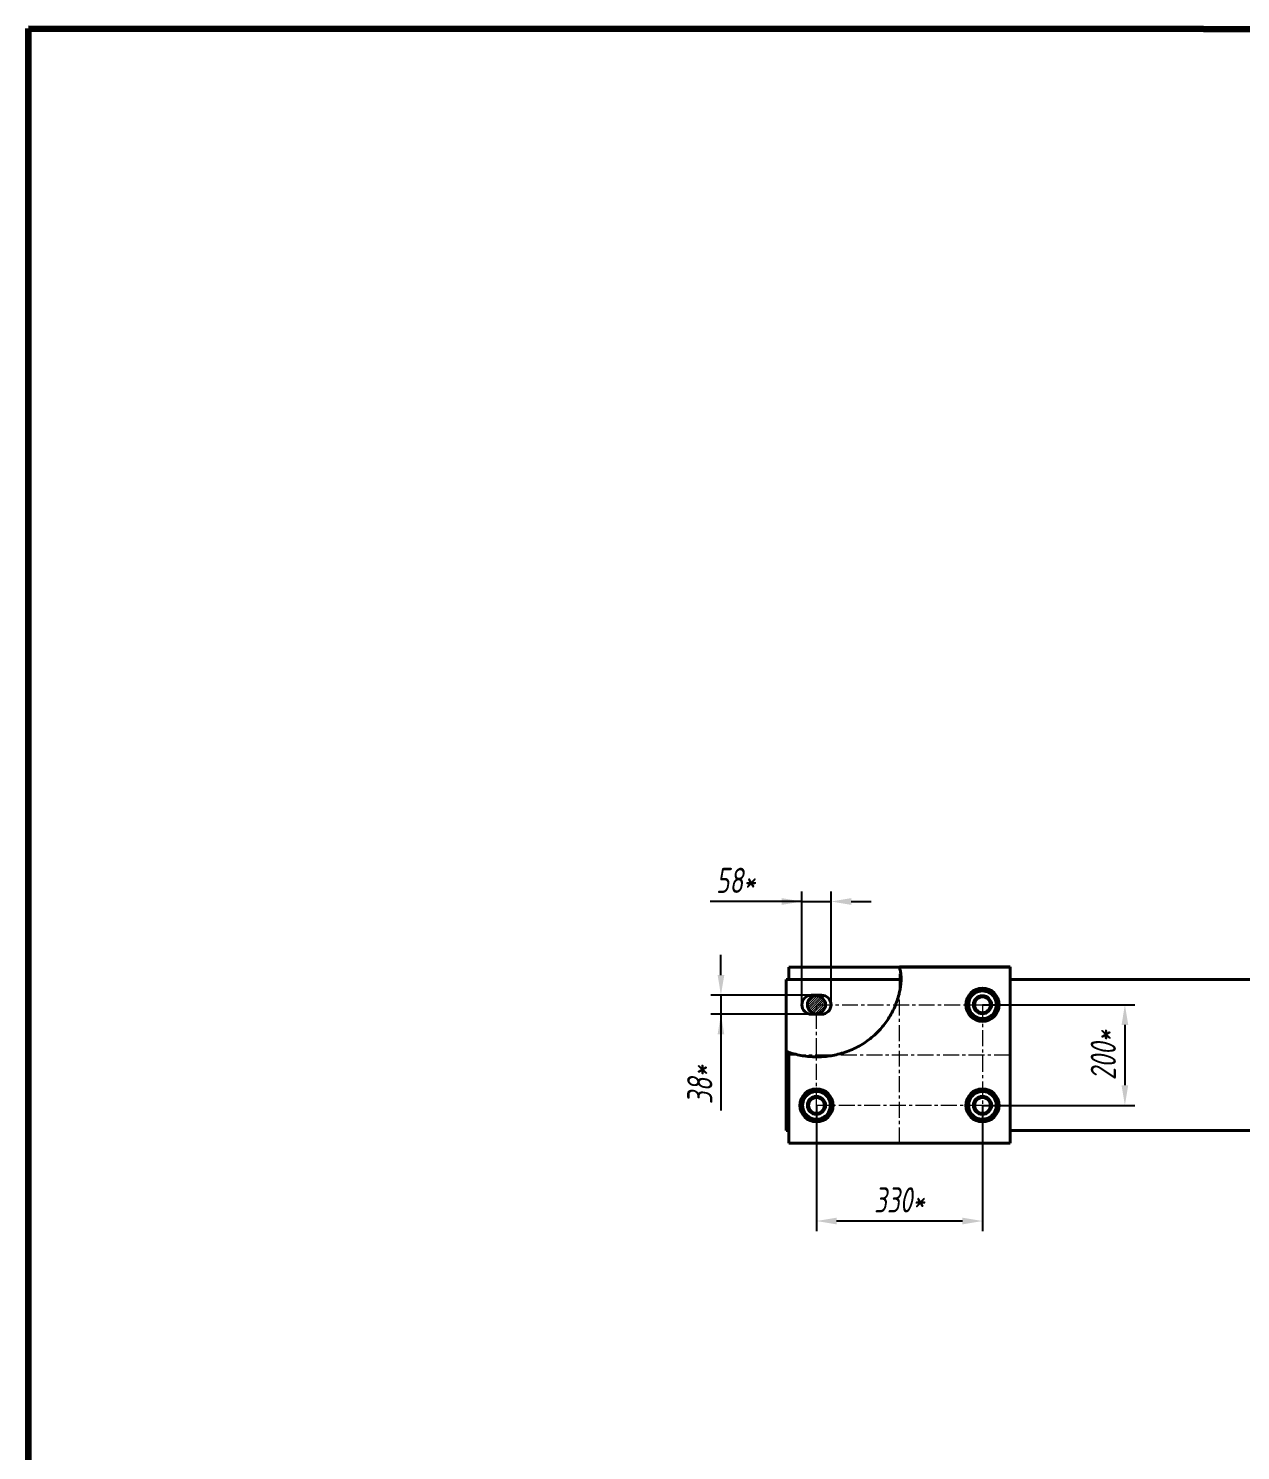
# Model space of a CAD drawing. Header units: millimetres. Extents: x 46486 to 69721, y 30372 to 52690.
# Drawn here: x 58041 to 60450, y 38059 to 40886 of the extents above; entities that cross this region are included whole.
import ezdxf

# ---------------------------------------------------------------- set-up
doc = ezdxf.new("R2010")
doc.units = ezdxf.units.MM
doc.linetypes.add('CENTER', pattern=[50.8, 31.75, -6.35, 6.35, -6.35])
doc.layers.add('РАЗМЕРЫ', color=7, linetype='Continuous', lineweight=18)
doc.styles.get("Standard").update_dxf_attribs({"font": 'simplex.shx', "width": 0.7, "oblique": 10})
doc.dimstyles.new('Stand10', dxfattribs={"dimtxt": 50, "dimasz": 40, "dimexe": 20, "dimexo": 0, "dimgap": 16, "dimtad": 1, "dimdec": 0, "dimzin": 0, "dimdsep": 46, "dimtxsty": 'Standard', "dimcen": 0, "dimadec": 0, "dimazin": 0, "dimtfac": 1, "dimtdec": 0, "dimtmove": 0, "dimatfit": 3, "dimfxl": 0.18, "dimtolj": 1, "dimtzin": 0, "dimarcsym": 0})

# ---------------------------------------------------------------- blocks, each defined once
blk = doc.blocks.new('*D6526')
at = {"layer": 'DEFPOINTS', "color": 0, "lineweight": 18}
for p in [(59636.2, 39150.6), (59578.2, 38945.4), (59636.2, 38945.4)]:
    blk.add_point(p, dxfattribs=at)
at = {"layer": 'РАЗМЕРЫ', "color": 0, "lineweight": -2}
for p, q in [((59578.2, 39150.6), (59395.7, 39150.6)), ((59578.2, 39150.6), (59395.7, 39150.6)), ((59538.2, 39150.6), (59498.2, 39150.6)), ((59578.2, 38945.4), (59578.2, 39170.6)), ((59578.2, 39150.6), (59636.2, 39150.6)), ((59636.2, 38945.4), (59636.2, 39170.6)), ((59676.2, 39150.6), (59716.2, 39150.6))]:
    blk.add_line(p, q, dxfattribs=at)
at = {"layer": 'РАЗМЕРЫ', "color": 0, "lineweight": 18}
for points in [[(59538.2, 39143.9), (59538.2, 39157.3), (59578.2, 39150.6)], [(59676.2, 39157.3), (59676.2, 39143.9), (59636.2, 39150.6)]]:
    blk.add_solid(points, dxfattribs=at)
at = {"layer": 'РАЗМЕРЫ', "color": 0, "lineweight": 18, "insert": (59447, 39192.6), "char_height": 50, "attachment_point": 5}
blk.add_mtext('\\A1;58*', dxfattribs=at)
blk = doc.blocks.new('*D6527')
at = {"layer": 'DEFPOINTS', "color": 0, "lineweight": 18}
for p in [(59607.2, 38964.4), (59417.3, 38926.4), (59607.2, 38926.4)]:
    blk.add_point(p, dxfattribs=at)
at = {"layer": 'РАЗМЕРЫ', "color": 0, "lineweight": -2}
for p, q in [((59417.3, 39004.4), (59417.3, 39044.4)), ((59607.2, 38964.4), (59397.3, 38964.4)), ((59417.3, 38964.4), (59417.3, 38926.4)), ((59607.2, 38926.4), (59397.3, 38926.4)), ((59417.3, 38926.4), (59417.3, 38735.2)), ((59417.3, 38926.4), (59417.3, 38735.2)), ((59417.3, 38886.4), (59417.3, 38846.4))]:
    blk.add_line(p, q, dxfattribs=at)
at = {"layer": 'РАЗМЕРЫ', "color": 0, "lineweight": 18}
for points in [[(59410.7, 39004.4), (59424, 39004.4), (59417.3, 38964.4)], [(59424, 38886.4), (59410.7, 38886.4), (59417.3, 38926.4)]]:
    blk.add_solid(points, dxfattribs=at)
at = {"layer": 'РАЗМЕРЫ', "color": 0, "lineweight": 18, "insert": (59375.3, 38786.5), "char_height": 50, "attachment_point": 5, "rotation": 90}
blk.add_mtext('\\A1;38*', dxfattribs=at)
blk = doc.blocks.new('*D6533')
at = {"layer": 'DEFPOINTS', "color": 0, "lineweight": 18}
for p in [(59607.2, 38745.4), (59937.2, 38745.4), (59607.2, 38515.5)]:
    blk.add_point(p, dxfattribs=at)
at = {"layer": 'РАЗМЕРЫ', "color": 0, "lineweight": -2}
for p, q in [((59607.2, 38745.4), (59607.2, 38495.5)), ((59937.2, 38745.4), (59937.2, 38495.5)), ((59897.2, 38515.5), (59647.2, 38515.5))]:
    blk.add_line(p, q, dxfattribs=at)
at = {"layer": 'РАЗМЕРЫ', "color": 0, "lineweight": 18}
for points in [[(59647.2, 38522.2), (59647.2, 38508.8), (59607.2, 38515.5)], [(59897.2, 38508.8), (59897.2, 38522.2), (59937.2, 38515.5)]]:
    blk.add_solid(points, dxfattribs=at)
at = {"layer": 'РАЗМЕРЫ', "color": 0, "lineweight": 18, "insert": (59772.2, 38557.5), "char_height": 50, "attachment_point": 5}
blk.add_mtext('\\A1;330*', dxfattribs=at)
blk = doc.blocks.new('*D6537')
at = {"layer": 'DEFPOINTS', "color": 0, "lineweight": 18}
for p in [(59937.2, 38945.4), (59937.2, 38745.4), (60220.3, 38745.4)]:
    blk.add_point(p, dxfattribs=at)
at = {"layer": 'РАЗМЕРЫ', "color": 0, "lineweight": -2}
for p, q in [((59937.2, 38945.4), (60240.3, 38945.4)), ((60220.3, 38905.4), (60220.3, 38785.4)), ((59937.2, 38745.4), (60240.3, 38745.4))]:
    blk.add_line(p, q, dxfattribs=at)
at = {"layer": 'РАЗМЕРЫ', "color": 0, "lineweight": 18}
for points in [[(60227, 38905.4), (60213.7, 38905.4), (60220.3, 38945.4)], [(60213.7, 38785.4), (60227, 38785.4), (60220.3, 38745.4)]]:
    blk.add_solid(points, dxfattribs=at)
at = {"layer": 'РАЗМЕРЫ', "color": 0, "lineweight": 18, "insert": (60177.4, 38845.4), "char_height": 50, "attachment_point": 5, "rotation": 90}
blk.add_mtext('\\A1;200*', dxfattribs=at)

msp = doc.modelspace()

# ---------------------------------------------------------------- hatches: boundary and pattern name
at = {"linetype": 'Continuous', "lineweight": 18}
h = msp.add_hatch(dxfattribs=at)
h.set_pattern_fill('ANSI31', style=0)
h.set_pattern_definition([(45, (57625.0887, 29939.3212), (-2.245064, 2.245064), [])])
edge = h.paths.add_edge_path(flags=0)
edge.add_arc((59607.22, 38945.39), 18, 0, 360)

# ---------------------------------------------------------------- linework, layer by layer
at = {"color": 7, "linetype": 'Continuous', "lineweight": 40}
for p, q in [((59552.22, 39020.36), (59552.22, 38995.39)), ((59772.23, 39020.36), (59552.22, 39020.36)), ((59992.22, 39020.83), (59772.09, 39020.83)), ((59772.2, 39020.36), (59772.09, 39020.83)), ((59772.22, 39020.39), (59992.22, 39020.39)), ((59992.22, 39020.39), (59992.22, 39020.83)), ((59992.22, 39020.39), (59992.22, 38670.39)), ((59547.22, 38995.39), (59552.22, 38995.39)), ((59547.22, 38868.39), (59547.22, 38995.39)), ((59552.22, 38995.39), (59775.35, 38995.39)), ((59992.22, 38995.39), (61014.94, 38995.39)), ((59617.22, 38964.39), (59597.22, 38964.39)), ((59597.22, 38926.39), (59617.22, 38926.39)), ((59547.22, 38868.39), (59547.22, 38852.32)), ((59547.22, 38695.39), (59547.22, 38852.32)), ((59552.22, 38670.39), (59552.22, 38850.64)), ((59547.22, 38695.39), (59552.22, 38695.39)), ((59552.22, 38670.39), (59552.22, 38669.94)), ((59992.22, 38670.39), (59552.22, 38670.39)), ((59552.22, 38669.94), (59992.22, 38669.94)), ((59992.22, 38695.39), (61157.22, 38695.39)), ((59992.22, 38670.39), (59992.22, 38669.94))]:
    msp.add_line(p, q, dxfattribs=at)
for centre, radius in [((59937.22, 38945.39), 33), ((59607.22, 38945.39), 18), ((59937.22, 38945.39), 18), ((59937.22, 38945.39), 15.8), ((59607.22, 38745.39), 33), ((59607.22, 38745.39), 18), ((59607.22, 38745.39), 15.8), ((59937.22, 38745.39), 33), ((59937.22, 38745.39), 18), ((59937.22, 38745.39), 15.8)]:
    msp.add_circle(centre, radius, dxfattribs=at)
for centre, radius, start, end in [((59597.22, 38945.39), 19, 90, 270), ((59617.22, 38945.39), 19, 270, 90), ((59937.22, 38945.39), 27.5, 120.51772, 180.51772), ((59937.22, 38945.39), 27.5, 60.51772, 120.51772), ((59937.22, 38945.39), 27.5, 0.51772, 60.51772), ((59937.22, 38945.39), 27.5, 180.51772, 240.51772), ((59937.22, 38945.39), 27.5, 300.51772, 0.51772), ((59937.22, 38945.39), 27.5, 240.51772, 300.51772), ((59607.22, 38745.39), 27.5, 120.51772, 180.51772), ((59607.22, 38745.39), 27.5, 60.51772, 120.51772), ((59607.22, 38745.39), 27.5, 0.51772, 60.51772), ((59937.22, 38745.39), 27.5, 108.06856, 168.06856), ((59937.22, 38745.39), 27.5, 48.06856, 108.06856), ((59937.22, 38745.39), 27.5, 348.06856, 48.06856), ((59607.22, 38745.39), 27.5, 180.51772, 240.51772), ((59607.22, 38745.39), 27.5, 300.51772, 0.51772), ((59937.22, 38745.39), 27.5, 168.06856, 228.06856), ((59937.22, 38745.39), 27.5, 228.06856, 288.06856), ((59937.22, 38745.39), 27.5, 288.06856, 348.06856), ((59607.22, 38745.39), 27.5, 240.51772, 300.51772)]:
    msp.add_arc(centre, radius, start, end, dxfattribs=at)
for points, knots in [([(59772.22, 39020.39), (59772.92, 39017.69), (59774.34, 39012.19), (59775.28, 39003.54), (59775.47, 38994.54), (59774.84, 38985.25), (59773.47, 38975.77), (59771.17, 38965.15), (59767.7, 38953.54), (59762.89, 38941.14), (59757.1, 38929.12), (59750.4, 38917.67), (59742.85, 38906.9), (59734.52, 38896.86), (59724.97, 38887.06), (59714.1, 38877.69), (59701.86, 38868.95), (59688.87, 38861.35), (59675.21, 38854.93), (59660.98, 38849.72), (59646.96, 38845.95), (59633.29, 38843.45), (59620.08, 38842.06), (59606.67, 38841.66), (59593.12, 38842.28), (59579.47, 38843.96), (59565.75, 38846.63), (59556.76, 38849.3), (59552.22, 38850.64)], [0, 0, 0, 0, 0.0251168, 0.05119, 0.0782412, 0.1062239, 0.1350417, 0.1645617, 0.2041027, 0.244183, 0.2843812, 0.324286, 0.3637544, 0.4028889, 0.4417895, 0.4869897, 0.5321117, 0.5772608, 0.6225309, 0.6680085, 0.7137777, 0.7533089, 0.793175, 0.8334387, 0.8741698, 0.9154465, 0.957357, 1, 1, 1, 1]), ([(59923.26, 38969.08), (59922.93, 38968.89), (59920.48, 38967.44), (59915.85, 38964.71), (59911.68, 38962.26), (59909.58, 38961.02)], [0, 0, 0, 0, 0.070113, 0.5307963, 1, 1, 1, 1]), ([(59909.58, 38961.02), (59909.6, 38958.44), (59909.64, 38954.55), (59909.69, 38949.21), (59909.71, 38946.5), (59909.72, 38945.14)], [0, 0, 0, 0, 0.4952544, 0.7476497, 1, 1, 1, 1]), ([(59936.94, 38977.14), (59934.72, 38975.83), (59931.36, 38973.86), (59926.76, 38971.14), (59924.43, 38969.77), (59923.26, 38969.08)], [0, 0, 0, 0, 0.4952544, 0.7476497, 1, 1, 1, 1]), ([(59936.94, 38977.14), (59938.1, 38976.49), (59940.92, 38974.89), (59945.54, 38972.28), (59949.01, 38970.32), (59950.76, 38969.33)], [0, 0, 0, 0, 0.2572433, 0.6263799, 1, 1, 1, 1]), ([(59950.76, 38969.33), (59952.01, 38968.62), (59954.97, 38966.95), (59959.61, 38964.32), (59962.92, 38962.45), (59964.58, 38961.51)], [0, 0, 0, 0, 0.2684065, 0.6323729, 1, 1, 1, 1]), ([(59964.72, 38945.64), (59964.72, 38946.01), (59964.69, 38948.86), (59964.64, 38954.24), (59964.6, 38959.07), (59964.58, 38961.51)], [0, 0, 0, 0, 0.070113, 0.5307963, 1, 1, 1, 1]), ([(59909.72, 38945.14), (59909.73, 38944.76), (59909.75, 38941.91), (59909.8, 38936.54), (59909.85, 38931.7), (59909.87, 38929.26)], [0, 0, 0, 0, 0.070113, 0.5307963, 1, 1, 1, 1]), ([(59909.87, 38929.26), (59911.03, 38928.61), (59913.85, 38927.01), (59918.47, 38924.4), (59921.94, 38922.44), (59923.69, 38921.45)], [0, 0, 0, 0, 0.2572433, 0.6263799, 1, 1, 1, 1]), ([(59951.19, 38921.7), (59951.51, 38921.89), (59953.97, 38923.34), (59958.6, 38926.07), (59962.76, 38928.52), (59964.87, 38929.76)], [0, 0, 0, 0, 0.070113, 0.5307963, 1, 1, 1, 1]), ([(59964.87, 38929.76), (59964.84, 38932.34), (59964.81, 38936.23), (59964.76, 38941.57), (59964.73, 38944.28), (59964.72, 38945.64)], [0, 0, 0, 0, 0.4952544, 0.7476497, 1, 1, 1, 1]), ([(59923.69, 38921.45), (59924.94, 38920.74), (59927.9, 38919.07), (59932.54, 38916.44), (59935.85, 38914.58), (59937.51, 38913.64)], [0, 0, 0, 0, 0.2684065, 0.6323729, 1, 1, 1, 1]), ([(59937.51, 38913.64), (59939.73, 38914.94), (59943.08, 38916.92), (59947.68, 38919.63), (59950.02, 38921.01), (59951.19, 38921.7)], [0, 0, 0, 0, 0.4952544, 0.7476497, 1, 1, 1, 1]), ([(59593.26, 38769.08), (59592.93, 38768.89), (59590.48, 38767.44), (59585.85, 38764.71), (59581.68, 38762.26), (59579.58, 38761.02)], [0, 0, 0, 0, 0.070113, 0.5307963, 1, 1, 1, 1]), ([(59579.58, 38761.02), (59579.6, 38758.44), (59579.64, 38754.55), (59579.69, 38749.21), (59579.71, 38746.5), (59579.72, 38745.14)], [0, 0, 0, 0, 0.4952544, 0.7476497, 1, 1, 1, 1]), ([(59606.94, 38777.14), (59604.72, 38775.83), (59601.36, 38773.86), (59596.76, 38771.14), (59594.43, 38769.77), (59593.26, 38769.08)], [0, 0, 0, 0, 0.4952544, 0.7476497, 1, 1, 1, 1]), ([(59606.94, 38777.14), (59608.1, 38776.49), (59610.92, 38774.89), (59615.54, 38772.28), (59619.01, 38770.32), (59620.76, 38769.33)], [0, 0, 0, 0, 0.2572433, 0.6263799, 1, 1, 1, 1]), ([(59620.76, 38769.33), (59622.01, 38768.62), (59624.97, 38766.95), (59629.61, 38764.32), (59632.92, 38762.45), (59634.58, 38761.51)], [0, 0, 0, 0, 0.2684065, 0.6323729, 1, 1, 1, 1]), ([(59634.72, 38745.64), (59634.72, 38746.01), (59634.69, 38748.86), (59634.64, 38754.24), (59634.6, 38759.07), (59634.58, 38761.51)], [0, 0, 0, 0, 0.070113, 0.5307963, 1, 1, 1, 1]), ([(59913.6, 38766.61), (59913.07, 38764.09), (59912.26, 38760.28), (59911.16, 38755.05), (59910.6, 38752.4), (59910.32, 38751.07)], [0, 0, 0, 0, 0.4952544, 0.7476497, 1, 1, 1, 1]), ([(59928.69, 38771.53), (59928.34, 38771.42), (59925.63, 38770.53), (59920.52, 38768.87), (59915.92, 38767.36), (59913.6, 38766.61)], [0, 0, 0, 0, 0.070113, 0.5307963, 1, 1, 1, 1]), ([(59943.79, 38776.46), (59941.34, 38775.66), (59937.64, 38774.45), (59932.56, 38772.79), (59929.98, 38771.95), (59928.69, 38771.53)], [0, 0, 0, 0, 0.4952544, 0.7476497, 1, 1, 1, 1]), ([(59943.79, 38776.46), (59944.78, 38775.57), (59947.2, 38773.4), (59951.14, 38769.86), (59954.11, 38767.19), (59955.6, 38765.85)], [0, 0, 0, 0, 0.2572433, 0.6263799, 1, 1, 1, 1]), ([(59955.6, 38765.85), (59956.67, 38764.88), (59959.2, 38762.61), (59963.17, 38759.05), (59965.99, 38756.51), (59967.41, 38755.24)], [0, 0, 0, 0, 0.2684065, 0.6323729, 1, 1, 1, 1]), ([(59964.13, 38739.7), (59964.21, 38740.07), (59964.8, 38742.86), (59965.91, 38748.12), (59966.91, 38752.85), (59967.41, 38755.24)], [0, 0, 0, 0, 0.070113, 0.5307963, 1, 1, 1, 1]), ([(59579.72, 38745.14), (59579.73, 38744.76), (59579.75, 38741.91), (59579.8, 38736.54), (59579.85, 38731.7), (59579.87, 38729.26)], [0, 0, 0, 0, 0.070113, 0.5307963, 1, 1, 1, 1]), ([(59579.87, 38729.26), (59581.03, 38728.61), (59583.85, 38727.01), (59588.47, 38724.4), (59591.94, 38722.44), (59593.69, 38721.45)], [0, 0, 0, 0, 0.2572433, 0.6263799, 1, 1, 1, 1]), ([(59621.19, 38721.7), (59621.51, 38721.89), (59623.97, 38723.34), (59628.6, 38726.07), (59632.76, 38728.52), (59634.87, 38729.76)], [0, 0, 0, 0, 0.070113, 0.5307963, 1, 1, 1, 1]), ([(59634.87, 38729.76), (59634.84, 38732.34), (59634.81, 38736.23), (59634.76, 38741.57), (59634.73, 38744.28), (59634.72, 38745.64)], [0, 0, 0, 0, 0.4952544, 0.7476497, 1, 1, 1, 1]), ([(59910.32, 38751.07), (59910.24, 38750.71), (59909.65, 38747.92), (59908.54, 38742.66), (59907.54, 38737.93), (59907.04, 38735.54)], [0, 0, 0, 0, 0.070113, 0.5307963, 1, 1, 1, 1]), ([(59907.04, 38735.54), (59908.03, 38734.65), (59910.44, 38732.48), (59914.38, 38728.94), (59917.35, 38726.27), (59918.85, 38724.93)], [0, 0, 0, 0, 0.2572433, 0.6263799, 1, 1, 1, 1]), ([(59918.85, 38724.93), (59919.92, 38723.97), (59922.45, 38721.7), (59926.41, 38718.13), (59929.24, 38715.6), (59930.66, 38714.32)], [0, 0, 0, 0, 0.2684065, 0.6323729, 1, 1, 1, 1]), ([(59945.75, 38719.24), (59946.11, 38719.36), (59948.82, 38720.25), (59953.93, 38721.91), (59958.53, 38723.41), (59960.85, 38724.17)], [0, 0, 0, 0, 0.070113, 0.5307963, 1, 1, 1, 1]), ([(59960.85, 38724.17), (59961.38, 38726.69), (59962.18, 38730.5), (59963.29, 38735.72), (59963.85, 38738.38), (59964.13, 38739.7)], [0, 0, 0, 0, 0.4952544, 0.7476497, 1, 1, 1, 1]), ([(59593.69, 38721.45), (59594.94, 38720.74), (59597.9, 38719.07), (59602.54, 38716.44), (59605.85, 38714.58), (59607.51, 38713.64)], [0, 0, 0, 0, 0.2684065, 0.6323729, 1, 1, 1, 1]), ([(59607.51, 38713.64), (59609.73, 38714.94), (59613.08, 38716.92), (59617.68, 38719.63), (59620.02, 38721.01), (59621.19, 38721.7)], [0, 0, 0, 0, 0.4952544, 0.7476497, 1, 1, 1, 1]), ([(59930.66, 38714.32), (59933.11, 38715.12), (59936.81, 38716.33), (59941.89, 38717.98), (59944.46, 38718.82), (59945.75, 38719.24)], [0, 0, 0, 0, 0.4952544, 0.7476497, 1, 1, 1, 1])]:
    msp.add_open_spline(points, degree=3, knots=knots, dxfattribs=at)
msp.add_open_spline([(59547.22, 38852.32), (59548.89, 38851.73), (59550.56, 38851.17), (59552.22, 38850.64)], degree=3, dxfattribs=at)
at = {"layer": 'РАЗМЕРЫ', "color": 0, "linetype": 'CENTER', "lineweight": 18}
for p, q in [((59772.22, 38669.94), (59772.22, 39020.83)), ((59607.22, 38745.39), (59607.22, 38945.39)), ((59607.22, 38945.39), (59937.22, 38945.39)), ((59937.22, 38945.39), (59937.22, 38745.39)), ((59992.22, 38845.39), (59552.22, 38845.39)), ((59937.22, 38745.39), (59607.22, 38745.39))]:
    msp.add_line(p, q, dxfattribs=at)
at = {"layer": 'РАЗМЕРЫ', "color": 0, "lineweight": 200}
msp.add_lwpolyline([(58040.73, 40885.86), (69720.91, 40882.16), (69720.91, 30371.85), (58040.73, 30375.55)], close=True, dxfattribs=at)

# ---------------------------------------------------------------- dimensions: what is measured, and where the dimension line sits
at = {"layer": 'РАЗМЕРЫ', "lineweight": 18}
dim = msp.add_linear_dim(base=(59636.22, 39150.59), p1=(59578.22, 38945.39), p2=(59636.22, 38945.39), text='58*', dimstyle='Stand10', dxfattribs=at)
dim.commit()
dim.dimension.update_dxf_attribs({"geometry": '*D6526', "text_midpoint": (59446.98, 39150.59), "dimtype": 160})
dim = msp.add_linear_dim(base=(59417.34, 38926.39), p1=(59607.22, 38964.39), p2=(59607.22, 38926.39), angle=90, text='38*', dimstyle='Stand10', dxfattribs=at)
dim.commit()
dim.dimension.update_dxf_attribs({"geometry": '*D6527', "text_midpoint": (59417.34, 38786.5), "dimtype": 160})
for base, p1, p2, angle, text, picture, middle in [((60220.32, 38745.39), (59937.22, 38945.39), (59937.22, 38745.39), 270, '200*', '*D6537', (60177.39, 38845.39)), ((59607.22, 38515.49), (59937.22, 38745.39), (59607.22, 38745.39), 180, '330*', '*D6533', (59772.22, 38557.52))]:
    dim = msp.add_linear_dim(base=base, p1=p1, p2=p2, angle=angle, text=text, dimstyle='Stand10', dxfattribs=at)
    dim.commit()
    dim.dimension.update_dxf_attribs({"geometry": picture, "text_midpoint": middle})

doc.saveas('drawing.dxf')
